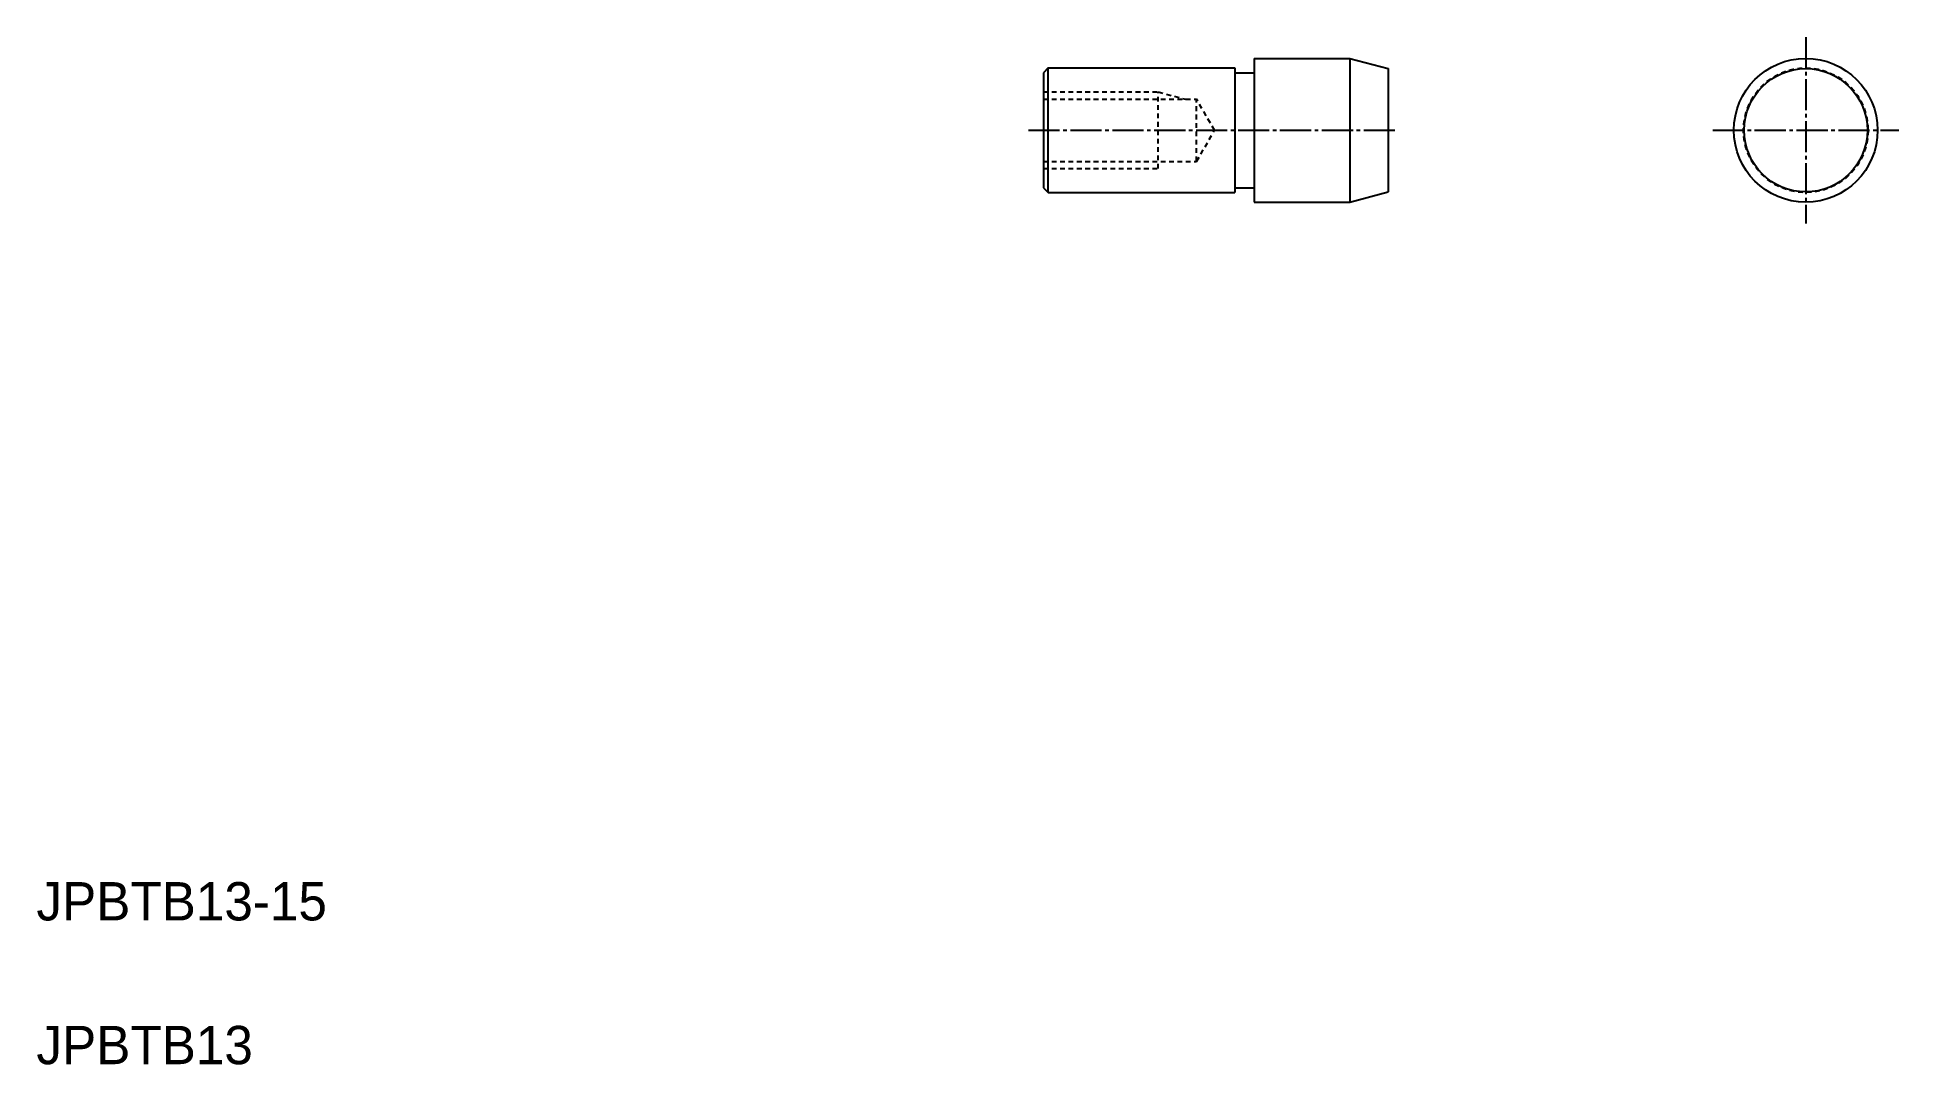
# Model space of a CAD drawing. Extents: x 10 to 204, y 10 to 117.
import ezdxf

# ---------------------------------------------------------------- set-up
doc = ezdxf.new("R2010")
doc.units = 0
doc.header["$LTSCALE"] = 0.25
doc.linetypes.add('CENTER', pattern=[17.5, 13, -1.5, 1.5, -1.5])
doc.linetypes.add('DASHED', pattern=[3.5, 2, -1.5])
doc.layers.get('0').update_dxf_attribs({"linetype": 'CONTINUOUS'})
doc.layers.add('CENTER', color=1, linetype='CENTER')
doc.styles.get("Standard").update_dxf_attribs({"font": 'txt', "height": 3.2})

msp = doc.modelspace()

# ---------------------------------------------------------------- linework, layer by layer
at = {"linetype": 'CONTINUOUS'}
for p, q in [((137.12, 114.94), (137.12, 99.94)), ((137.12, 114.94), (147.12, 114.94)), ((147.12, 114.94), (147.12, 99.94)), ((115.62, 113.94), (115.12, 113.44)), ((115.12, 113.44), (115.12, 101.44)), ((115.62, 100.94), (115.62, 113.94)), ((115.62, 113.94), (135.12, 113.94)), ((135.12, 113.94), (135.12, 100.94)), ((135.12, 113.44), (137.12, 113.44)), ((151.12, 113.87), (151.12, 101.01)), ((115.12, 101.44), (115.62, 100.94)), ((135.12, 101.44), (137.12, 101.44)), ((115.62, 100.94), (135.12, 100.94)), ((137.12, 99.94), (147.12, 99.94))]:
    msp.add_line(p, q, dxfattribs=at)
for p, q in [((147.12, 114.94), (151.12, 113.87)), ((151.12, 110.65), (151.12, 110.65)), ((151.12, 107.44), (151.12, 107.44)), ((147.12, 99.94), (151.12, 101.01))]:
    msp.add_line(p, q)
at = {"color": 3, "linetype": 'DASHED'}
for p, q in [((115.12, 111.44), (127.12, 111.44)), ((127.12, 103.44), (127.12, 111.44)), ((127.12, 111.44), (129.94, 110.68)), ((115.12, 110.68), (131.12, 110.68)), ((131.12, 104.2), (131.12, 110.68)), ((132.99, 107.44), (131.12, 110.68)), ((131.12, 104.2), (132.99, 107.44)), ((115.12, 104.2), (131.12, 104.2)), ((115.12, 103.44), (127.12, 103.44))]:
    msp.add_line(p, q, dxfattribs=at)
at = {"linetype": 'CONTINUOUS'}
msp.add_circle((194.71, 107.44), 7.5, dxfattribs=at)
at = {"color": 3, "linetype": 'DASHED'}
msp.add_circle((194.71, 107.44), 6.5, dxfattribs=at)
msp.add_circle((194.71, 107.44), 6.43)
at = {"layer": 'CENTER', "color": 1, "linetype": 'CENTER'}
for p, q in [((194.71, 117.15), (194.71, 97.73)), ((113.57, 107.44), (152.01, 107.44)), ((185, 107.44), (204.42, 107.44))]:
    msp.add_line(p, q, dxfattribs=at)

# ---------------------------------------------------------------- texts
for s, p in [('JPBTB13-15', (10, 25)), ('JPBTB13', (10, 10))]:
    msp.add_text(s, height=4).set_placement(p)

doc.saveas('drawing.dxf')
